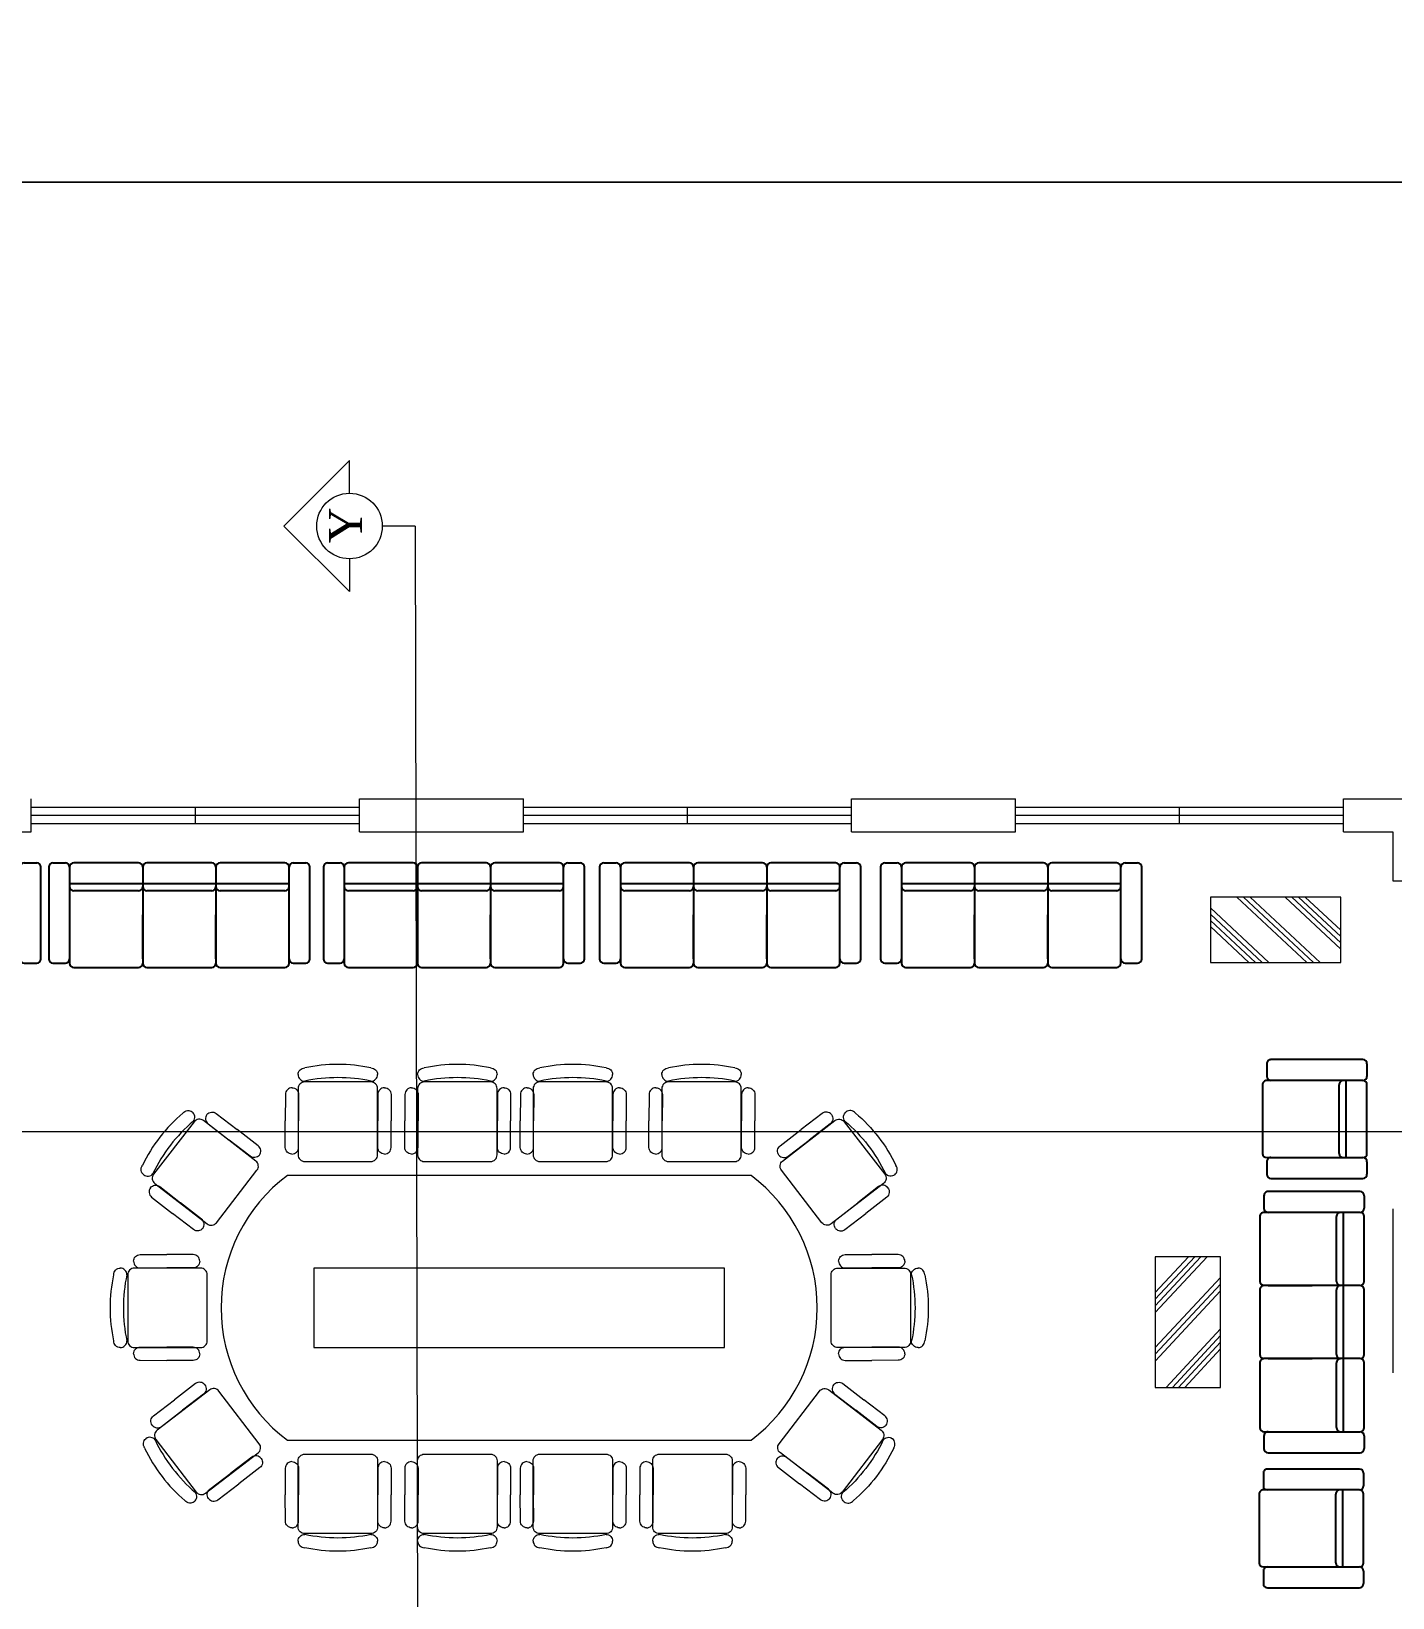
# Model space of a CAD drawing. Header units: inches. Extents: x 4 to 844, y 19 to 530.
# Drawn here: x 39.2 to 47.5, y 180.86 to 190.41 of the extents above; entities that cross this region are included whole.
import ezdxf

# ---------------------------------------------------------------- set-up
doc = ezdxf.new("R2010")
doc.units = ezdxf.units.IN
doc.header["$MEASUREMENT"] = 0
doc.linetypes.add('LÍNEAS_OCULTAS2', pattern=[4.7625, 3.175, -1.5875])
for name, color, linetype in [('8', 8, 'Continuous'), ('FUR', 6, 'Continuous'), ('FURE', 6, 'Continuous')]:
    doc.layers.add(name, color=color, linetype=linetype)
doc.layers.add('arco', color=51, linetype='LÍNEAS_OCULTAS2', lineweight=35)
doc.layers.add('EJES', color=2, linetype='Continuous', lineweight=100)
doc.styles.get("Standard").update_dxf_attribs({"font": 'arial.ttf'})

# ---------------------------------------------------------------- blocks, each defined once
blk = doc.blocks.new('办公椅')
at = {"layer": 'FUR', "lineweight": 0}
for points in [[(-15, 641), (-15, 641, -0.414214), (35, 691)], [(-15, 641), (-15, 641, 0.414214), (35, 591)], [(535, 691, -0.414214), (585, 641)], [(535, 591), (535, 591, 0.414214), (585, 641)], [(-61, 541), (-61, 541, 0.414214), (-111, 491), (-112, 291)], [(-61, 541), (-61, 541, -0.414214), (-11, 491), (-12, 291)], [(637, 541), (637, 541, 0.414214), (587, 491), (587, 291)], [(637, 541), (637, 541, -0.414214), (687, 491), (687, 291)], [(-62, 41), (-62, 41, -0.414214), (-112, 91), (-112, 291)], [(-62, 41), (-62, 41, 0.414214), (-12, 91), (-12, 291)], [(637, 41), (637, 41, -0.414214), (587, 91), (587, 291)], [(637, 41), (637, 41, 0.414214), (687, 91), (687, 291)]]:
    blk.add_lwpolyline(points, format="xyb", dxfattribs=at)
blk.add_lwpolyline([(35, -15), (535, -15, 0.414214), (585, 35), (585, 535, 0.414214), (535, 585), (35, 585, 0.414214), (-15, 535), (-15, 35, 0.414214)], format="xyb", close=True, dxfattribs=at)
for centre in [(285, -481), (285, -581)]:
    blk.add_arc(centre, 1199, 77.9605, 102.0395, dxfattribs=at)
blk = doc.blocks.new('SF3')
for p, q in [((-1000, 768), (-1000, 64)), ((-968, 800), (-872, 800)), ((-840, 768), (-840, 32)), ((-312, 800), (-808, 800)), ((-280, 768), (-280, 32)), ((248, 800), (-248, 800)), ((280, 768), (280, 32)), ((808, 800), (312, 800)), ((840, 32), (840, 768)), ((872, 800), (968, 800)), ((1000, 64), (1000, 768)), ((-280, 640), (-840, 640)), ((280, 640), (-280, 640)), ((840, 640), (280, 640)), ((-312, 587), (-808, 587)), ((248, 587), (-248, 587)), ((808, 587), (312, 587)), ((-280, 64), (-280, 402)), ((280, 64), (280, 402)), ((840, 64), (840, 402)), ((-968, 32), (-872, 32)), ((-248, 0), (248, 0)), ((312, 0), (808, 0)), ((872, 32), (968, 32)), ((-808, 0), (-312, 0))]:
    blk.add_line(p, q)
for centre, start, end in [((-968, 768), 90, 180), ((-872, 768), 0, 90), ((-808, 768), 90, 180), ((-312, 768), 0, 90), ((-248, 768), 90, 180), ((248, 768), 0, 90), ((312, 768), 90, 180), ((808, 768), 0, 90), ((872, 768), 90, 180), ((968, 768), 0, 90), ((-808, 619), 180, 270), ((-312, 619), 270, 0), ((-248, 619), 180, 270), ((248, 619), 270, 0), ((312, 619), 180, 270), ((808, 619), 270, 0), ((-968, 64), 180, 270), ((-872, 64), 270, 0), ((-808, 32), 180, 270), ((-312, 32), 270, 0), ((-248, 32), 180, 270), ((248, 32), 270, 0), ((312, 32), 180, 270), ((808, 32), 270, 0), ((872, 64), 180, 270), ((968, 64), 270, 0)]:
    blk.add_arc(centre, 32, start, end)
blk = doc.blocks.new('A$C2204297F')
at = {"layer": 'FUR'}
blk.add_blockref('SF3', (1000, 0), dxfattribs=at)
blk = doc.blocks.new('SOFA1人')
at = {"layer": 'FUR'}
for p, q in [((-423, 0), (-327, 0)), ((263, 0), (-263, 0)), ((327, 0), (423, 0)), ((-455, -32), (-455, -736)), ((-295, -32), (-295, -768)), ((-295, -32), (-295, -768)), ((295, -768), (295, -32)), ((455, -736), (455, -32)), ((295, -160), (-295, -160)), ((263, -213), (-263, -213)), ((-423, -768), (-327, -768)), ((-263, -800), (263, -800)), ((327, -768), (423, -768))]:
    blk.add_line(p, q, dxfattribs=at)
for centre, start, end in [((-423, -32), 90, 180), ((-327, -32), 0, 90), ((-263, -32), 90, 180), ((263, -32), 0, 90), ((327, -32), 90, 180), ((423, -32), 0, 90), ((-263, -181), 180, 270), ((263, -181), 270, 0), ((-423, -736), 180, 270), ((-327, -736), 270, 0), ((-263, -768), 180, 270), ((263, -768), 270, 0), ((327, -736), 180, 270), ((423, -736), 270, 0)]:
    blk.add_arc(centre, 32, start, end, dxfattribs=at)
blk = doc.blocks.new('A$C621A3C92')
at = {"layer": 'FUR'}
blk.add_blockref('SOFA1人', (455, 800), dxfattribs=at)

msp = doc.modelspace()

# ---------------------------------------------------------------- linework, layer by layer
at = {"color": 40, "lineweight": 0, "true_color": 0xf8d731}
for p, q in [((39.19592, 185.52995), (39.19592, 185.72995)), ((39.19592, 185.67995), (41.19592, 185.67995)), ((40.19592, 185.57995), (40.19592, 185.67995)), ((41.19592, 185.72995), (42.19592, 185.72995)), ((41.19592, 185.52995), (41.19592, 185.72995)), ((42.19592, 185.52995), (42.19592, 185.72995)), ((42.19592, 185.67995), (44.19592, 185.67995)), ((43.19592, 185.57995), (43.19592, 185.67995)), ((44.19592, 185.72995), (45.19592, 185.72995)), ((44.19592, 185.52995), (44.19592, 185.72995)), ((45.19592, 185.52995), (45.19592, 185.72995)), ((45.19592, 185.67995), (47.19592, 185.67995)), ((46.19592, 185.57995), (46.19592, 185.67995)), ((47.19592, 185.72995), (47.69592, 185.72995)), ((47.19592, 185.52995), (47.19592, 185.72995)), ((39.19592, 185.62995), (41.19592, 185.62995)), ((39.19592, 185.57995), (41.19592, 185.57995)), ((42.19592, 185.62995), (44.19592, 185.62995)), ((42.19592, 185.57995), (44.19592, 185.57995)), ((45.19592, 185.62995), (47.19592, 185.62995)), ((45.19592, 185.57995), (47.19592, 185.57995)), ((47.49592, 185.22995), (47.69592, 185.22995))]:
    msp.add_line(p, q, dxfattribs=at)
at = {"lineweight": 0}
for p, q in [((38.19592, 185.52995), (39.19592, 185.52995)), ((41.19592, 185.52995), (42.19592, 185.52995)), ((44.19592, 185.52995), (45.19592, 185.52995)), ((47.19592, 185.52995), (47.49592, 185.52995)), ((47.49592, 185.52995), (47.49592, 185.22995)), ((47.49592, 183.22995), (47.49592, 182.22995))]:
    msp.add_line(p, q, dxfattribs=at)
for points in [[(6.10626, 207.59578), (59.26807, 207.59578), (59.26807, 189.48967), (6.10626, 189.48967)], [(6.10626, 189.48967), (59.26807, 189.48967), (59.26807, 171.38356), (6.10626, 171.38356)]]:
    msp.add_lwpolyline(points, close=True, dxfattribs=at)
at = {"layer": '8', "lineweight": 0}
for p, q in [((46.97298, 184.7332), (46.54512, 185.13128)), ((47.01389, 184.7332), (46.58603, 185.13128)), ((47.0548, 184.7332), (46.62694, 185.13128)), ((47.18063, 184.81485), (46.84053, 185.13128)), ((47.18063, 184.85291), (46.88144, 185.13128)), ((47.18063, 184.89097), (46.92235, 185.13128)), ((47.18063, 184.92903), (46.96326, 185.13128)), ((46.7414, 184.7332), (46.38446, 185.0653)), ((46.70049, 184.7332), (46.38446, 185.02723)), ((46.65958, 184.7332), (46.38446, 184.98917)), ((46.61867, 184.7332), (46.38446, 184.95111)), ((46.36523, 182.93794), (46.04879, 182.59784)), ((46.28911, 182.93794), (46.04879, 182.67966)), ((46.25104, 182.93794), (46.04879, 182.72056)), ((46.32717, 182.93794), (46.04879, 182.63875)), ((46.44688, 182.81211), (46.04879, 182.38424)), ((46.44688, 182.7712), (46.04879, 182.34334)), ((46.44688, 182.73029), (46.04879, 182.30243)), ((46.44688, 182.4987), (46.11478, 182.14177)), ((46.44688, 182.4578), (46.15284, 182.14177)), ((46.44688, 182.41689), (46.19091, 182.14177)), ((46.44688, 182.37598), (46.22897, 182.14177))]:
    msp.add_line(p, q, dxfattribs=at)
at = {"layer": 'EJES', "lineweight": 0}
for p, q in [((40.73593, 187.39396), (41.13593, 187.79396)), ((41.13593, 187.59396), (41.13593, 187.79396)), ((41.13593, 186.99396), (40.73593, 187.39396)), ((41.53593, 187.39396), (41.33593, 187.39396)), ((41.53593, 187.39396), (41.56849, 172.78837)), ((41.13593, 187.19396), (41.13593, 186.99396)), ((54.27351, 183.69993), (15.34874, 183.69993))]:
    msp.add_line(p, q, dxfattribs=at)
msp.add_circle((41.13593, 187.39396), 0.2, dxfattribs=at)
at = {"layer": 'FUR', "lineweight": 0}
for p, q in [((43.58378, 183.43464), (40.75681, 183.43464)), ((43.42224, 182.86925), (40.91835, 182.86925)), ((40.91835, 182.86925), (40.91835, 182.38462)), ((43.42224, 182.38462), (43.42224, 182.86925)), ((40.91835, 182.38462), (43.42224, 182.38462)), ((40.75681, 181.81923), (43.58378, 181.81923))]:
    msp.add_line(p, q, dxfattribs=at)
for centre, start, end in [((41.36259, 182.62693), 126.869898, 233.130102), ((42.978, 182.62693), 306.869898, 53.130102)]:
    msp.add_arc(centre, 1.00963, start, end, dxfattribs=at)
at = {"layer": 'FURE', "lineweight": 0}
for points in [[(47.18063, 184.7332), (47.18063, 185.13128), (46.38446, 185.13128), (46.38446, 184.7332)], [(46.44688, 182.93794), (46.04879, 182.93794), (46.04879, 182.14177), (46.44688, 182.14177)]]:
    msp.add_lwpolyline(points, close=True, dxfattribs=at)

# ---------------------------------------------------------------- block references
at = {"layer": 'FUR', "lineweight": 0, "xscale": 0.0008077058583972033, "yscale": 0.0008077058583972033, "zscale": 0.0008077058583972033}
for p in [(40.83462, 183.53143), (41.56332, 183.53143), (42.26773, 183.53143), (43.05225, 183.53143)]:
    msp.add_blockref('办公椅', p, dxfattribs=at)
at = {"layer": 'FUR', "lineweight": 0}
for p, xscale, yscale, zscale, rotation in [((40.29801, 183.13092), 0.0008077058583972031, 0.0008077058583972031, 0.0008077058583972031, 52.31827451276321), ((44.04259, 183.13092), -0.0008077058583972031, 0.0008077058583972033, 0.0008077058583972033, 307.6817254872368), ((40.25611, 182.39645), 0.0008077058583972033, 0.0008077058583972033, 0.0008077058583972033, 90), ((44.08449, 182.39645), -0.0008077058583972033, 0.0008077058583972033, 0.0008077058583972033, 270), ((40.59304, 181.76876), 0.0008077058583972034, 0.0008077058583972034, 0.0008077058583972034, 127.4560140995769), ((43.74756, 181.76876), -0.0008077058583972033, 0.0008077058583972033, 0.0008077058583972033, 232.5439859004231), ((40.83462, 181.72244), -0.0008077058583972033, 0.0008077058583972033, 0.0008077058583972033, 180), ((41.56332, 181.72244), -0.0008077058583972033, 0.0008077058583972033, 0.0008077058583972033, 180), ((42.26773, 181.72244), -0.0008077058583972033, 0.0008077058583972033, 0.0008077058583972033, 180), ((42.99643, 181.72244), -0.0008077058583972033, 0.0008077058583972033, 0.0008077058583972033, 180)]:
    msp.add_blockref('办公椅', p, dxfattribs=dict(at, xscale=xscale, yscale=yscale, zscale=zscale, rotation=rotation))
at = {"layer": 'FURE', "lineweight": 0, "xscale": 0.0007961743904370727, "yscale": 0.0007961743904370727, "zscale": 0.0007961743904370727}
for p in [(37.66233, 184.70305), (39.30208, 184.70305), (40.97648, 184.70305), (42.66061, 184.70305), (44.37377, 184.70305)]:
    msp.add_blockref('A$C2204297F', p, dxfattribs=at)
at = {"layer": 'FURE', "lineweight": 0, "xscale": 0.0007961743904370727, "yscale": 0.0007961743904370727, "zscale": 0.0007961743904370727, "rotation": 270}
for name, p in [('A$C621A3C92', (46.70246, 184.14027)), ('A$C2204297F', (46.68573, 183.33603)), ('A$C621A3C92', (46.68191, 181.64403))]:
    msp.add_blockref(name, p, dxfattribs=at)

# ---------------------------------------------------------------- texts
at = {"layer": 'arco', "lineweight": 0, "insert": (41.0112, 187.29), "char_height": 0.2, "width": 0.1166522, "attachment_point": 1, "rotation": 90}
msp.add_mtext('{\\fTimes New Roman|b0|i0|c0|p18;Y}', dxfattribs=at)

doc.saveas('drawing.dxf')
